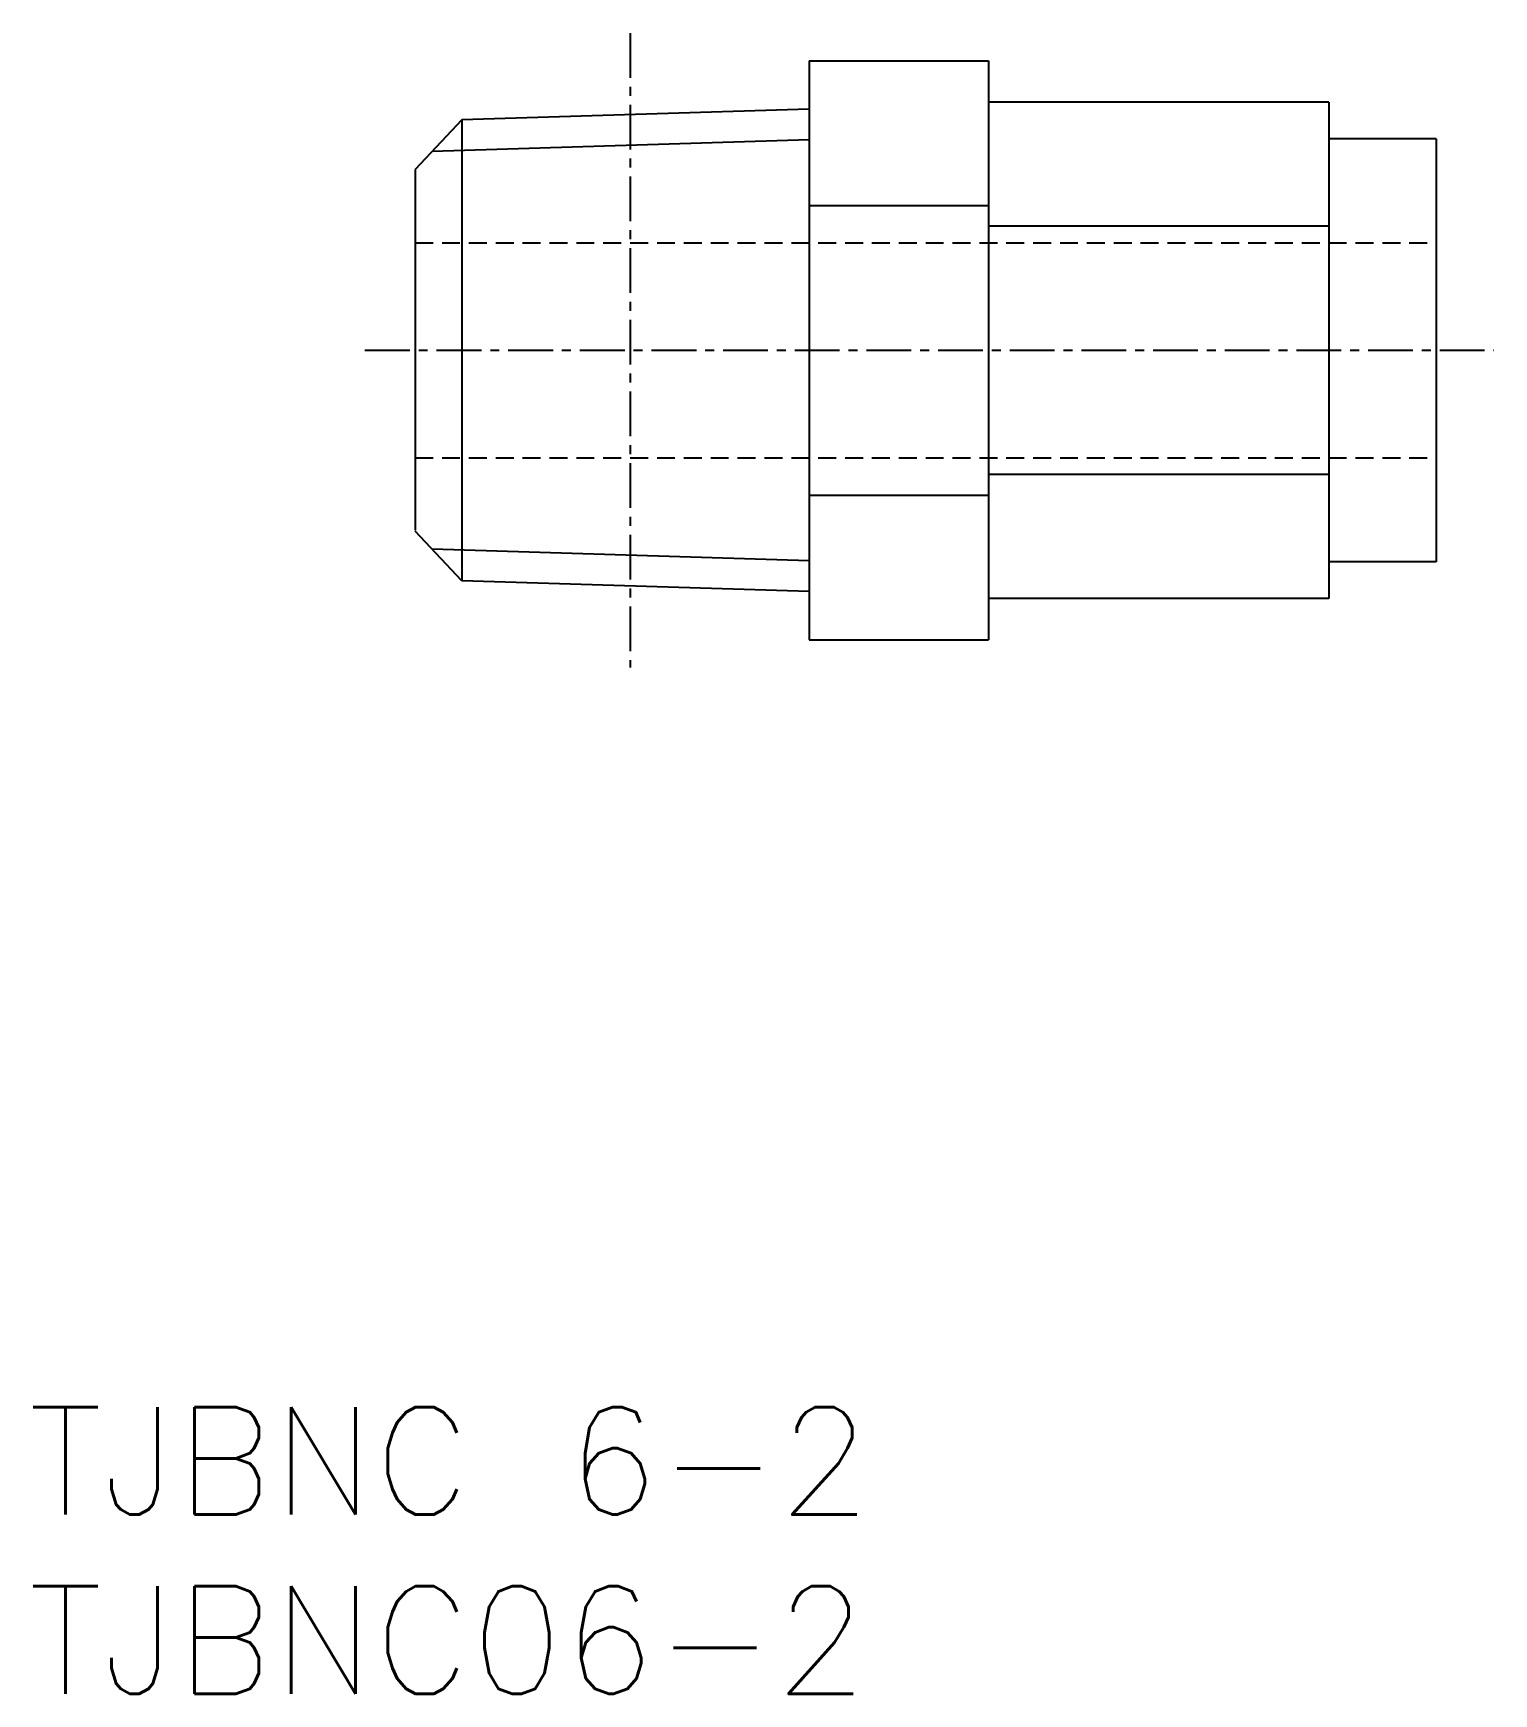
# Model space of a CAD drawing. Extents: x 0.1 to 40.9, y 0 to 46.3.
import ezdxf

# ---------------------------------------------------------------- set-up
doc = ezdxf.new("R2010")
doc.units = 0
doc.linetypes.add('CENTER', pattern=[2, 1.25, -0.25, 0.25, -0.25])
doc.linetypes.add('DASHED', pattern=[0.75, 0.5, -0.25])
doc.layers.get('0').update_dxf_attribs({"linetype": 'CONTINUOUS'})
doc.layers.add('CENTER', color=1, linetype='CENTER')
doc.styles.get("Standard").update_dxf_attribs({"font": 'txt.shx'})

# ---------------------------------------------------------------- blocks, each defined once
blk = doc.blocks.new('*U4')
at = {"color": 7, "linetype": 'CONTINUOUS'}
blk.add_text('TJBNC06-2', height=3, dxfattribs=at).set_placement((0, 0))
blk = doc.blocks.new('*U5')
at = {"color": 7, "linetype": 'CONTINUOUS'}
blk.add_text('TJBNC 6-2', height=3, dxfattribs=at).set_placement((0, 5))

msp = doc.modelspace()

# ---------------------------------------------------------------- linework, layer by layer
at = {"color": 7, "linetype": 'CONTINUOUS'}
for p, q in [((21.791, 45.58), (21.791, 29.414)), ((21.791, 45.58), (26.791, 45.58)), ((26.791, 45.58), (26.791, 29.414)), ((21.791, 44.231), (12.09, 43.928)), ((36.291, 44.425), (26.791, 44.425)), ((36.291, 44.425), (36.291, 30.569)), ((12.09, 43.928), (10.791, 42.545)), ((12.09, 43.928), (12.09, 31.066)), ((39.291, 43.397), (36.291, 43.397)), ((39.291, 43.397), (39.291, 31.597)), ((10.791, 42.545), (10.791, 32.476)), ((21.791, 41.538), (26.791, 41.538)), ((36.291, 40.961), (26.791, 40.961)), ((36.291, 34.033), (26.791, 34.033)), ((21.791, 33.455), (26.791, 33.455)), ((12.09, 31.066), (10.791, 32.449)), ((39.291, 31.597), (36.291, 31.597)), ((21.791, 30.762), (12.09, 31.066)), ((36.291, 30.569), (26.791, 30.569)), ((21.791, 29.414), (26.791, 29.414))]:
    msp.add_line(p, q, dxfattribs=at)
at = {"color": 3, "linetype": 'CONTINUOUS'}
for p, q in [((21.791, 43.375), (11.262, 43.046)), ((21.791, 31.618), (11.262, 31.947))]:
    msp.add_line(p, q, dxfattribs=at)
at = {"color": 3, "linetype": 'DASHED'}
for p, q in [((10.791, 40.497), (39.291, 40.497)), ((10.791, 34.497), (39.291, 34.497))]:
    msp.add_line(p, q, dxfattribs=at)
at = {"layer": 'CENTER', "color": 1, "linetype": 'CENTER'}
for p, q in [((16.791, 46.347), (16.791, 28.647)), ((9.389, 37.497), (40.899, 37.497))]:
    msp.add_line(p, q, dxfattribs=at)

# ---------------------------------------------------------------- block references
at = {"color": 7, "linetype": 'CONTINUOUS'}
for name in ['*U5', '*U4']:
    msp.add_blockref(name, (0, 0), dxfattribs=at)

doc.saveas('drawing.dxf')
